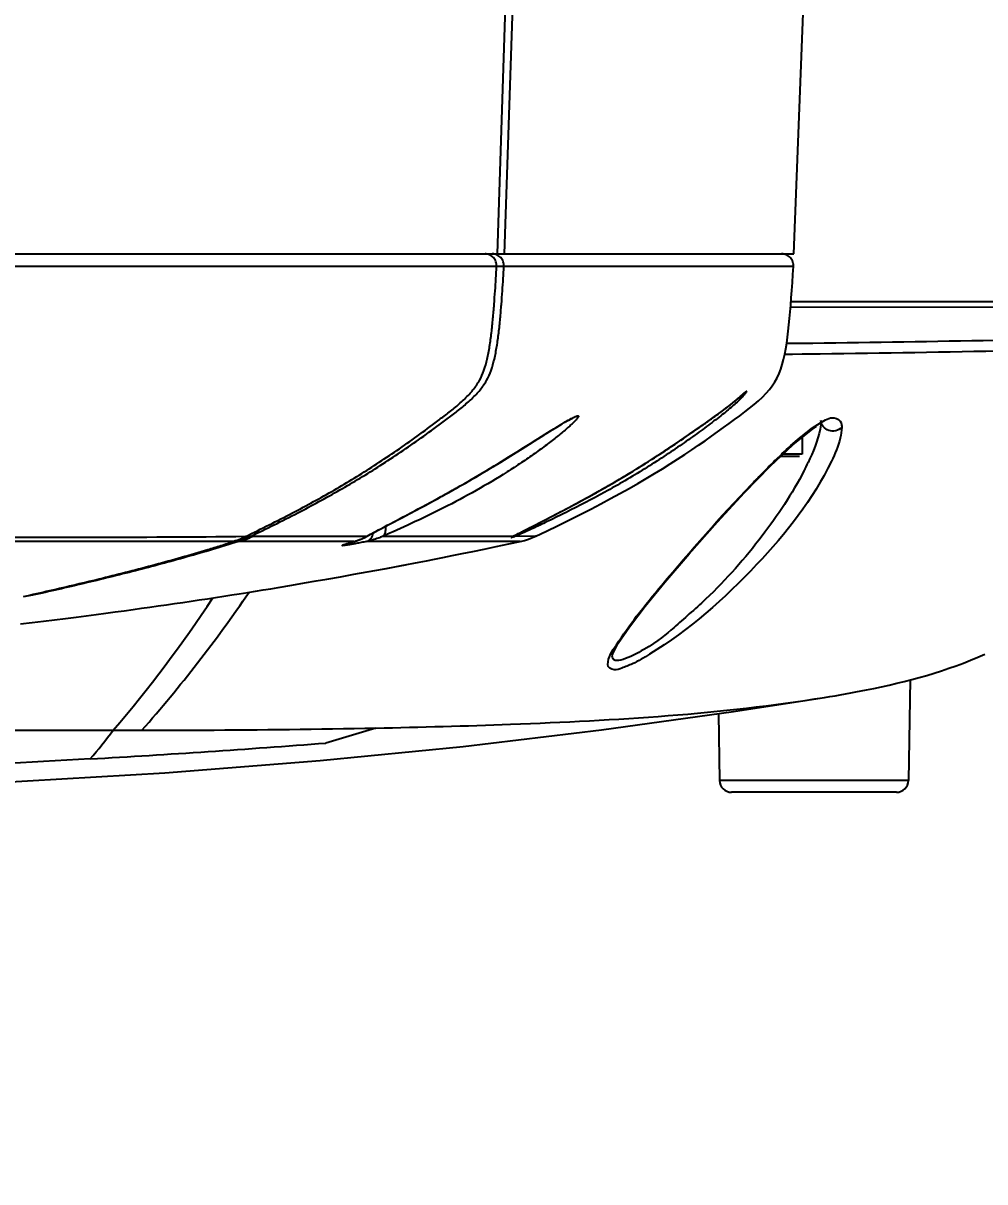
# Model space of a CAD drawing. Header units: millimetres. Extents: x 4086 to 8300, y 123 to 1549.
# Drawn here: x 7025.81 to 7035.91, y 423.26 to 435.42 of the extents above; entities that cross this region are included whole.
import ezdxf

# ---------------------------------------------------------------- set-up
doc = ezdxf.new("R2010")
doc.units = ezdxf.units.MM
doc.layers.add('外形图', color=7, linetype='Continuous')
doc.layers.add('尺寸标注', color=7, linetype='Continuous')
doc.styles.add('思源黑', font='SourceHanSansCN-Normal.ttf')
doc.dimstyles.new('尺寸标注_1_4比例', dxfattribs={"dimtxt": 7, "dimasz": 6, "dimexe": 2, "dimexo": 1.5, "dimgap": 1, "dimtad": 1, "dimdec": 1, "dimlfac": 4, "dimdsep": 46, "dimtxsty": '思源黑', "dimcen": 0.09, "dimadec": 0, "dimazin": 0, "dimtp": 0.01, "dimtm": 0.01, "dimtfac": 1, "dimtdec": 1, "dimtofl": 0, "dimtmove": 0, "dimatfit": 3, "dimfxl": 1, "dimtolj": 1, "dimarcsym": 0})

# ---------------------------------------------------------------- blocks, each defined once
blk = doc.blocks.new('*D761')
at = {"layer": 'Defpoints', "color": 0}
for p in [(7055.112, 469.247), (7016.612, 423.975), (7055.112, 413.097)]:
    blk.add_point(p, dxfattribs=at)
at = {"layer": '尺寸标注', "color": 0, "lineweight": -2}
for p, q in [((7055.112, 467.747), (7055.112, 411.097)), ((7016.612, 422.475), (7016.612, 411.097)), ((7022.612, 413.097), (7049.112, 413.097))]:
    blk.add_line(p, q, dxfattribs=at)
at = {"layer": '尺寸标注', "color": 0}
for points in [[(7022.612, 414.097), (7022.612, 412.097), (7016.612, 413.097)], [(7049.112, 412.097), (7049.112, 414.097), (7055.112, 413.097)]]:
    blk.add_solid(points, dxfattribs=at)
at = {"layer": '尺寸标注', "color": 0, "insert": (7035.862, 417.659), "char_height": 7, "attachment_point": 5, "style": '思源黑'}
blk.add_mtext('\\A1;154', dxfattribs=at)

msp = doc.modelspace()

# ---------------------------------------------------------------- linework, layer by layer
at = {"layer": '外形图'}
for p, q in [((7033.9006, 432.9968), (7034.3951, 445.8543)), ((7030.9468, 437.9957), (7030.7878, 432.9968)), ((7031.0261, 437.9968), (7030.862, 432.9968)), ((7001.9871, 432.9968), (7033.9005, 432.9968)), ((7033.8966, 432.8653), (7001.9923, 432.8653)), ((7033.8717, 432.4968), (7042.4586, 432.4968)), ((7033.8685, 432.4423), (7041.3816, 432.432)), ((7033.8265, 432.0586), (7033.9881, 432.0604)), ((7033.9881, 432.0604), (7034.1023, 432.0617)), ((7033.8064, 431.9449), (7033.8878, 431.9458)), ((7033.8878, 431.9458), (7033.9876, 431.9469)), ((7033.9876, 431.9469), (7034.102, 431.9483)), ((7034.102, 431.9483), (7034.1761, 431.9492)), ((7033.3139, 431.4771), (7033.3264, 431.4878)), ((7033.3264, 431.4878), (7033.3375, 431.4976)), ((7033.3375, 431.4976), (7033.3474, 431.5064)), ((7033.3474, 431.5064), (7033.3723, 431.5288)), ((7033.3804, 431.5369), (7033.3813, 431.5377)), ((7033.1401, 431.3407), (7033.1653, 431.3592)), ((7033.1653, 431.3592), (7033.1889, 431.3769)), ((7033.1889, 431.3769), (7033.2111, 431.3938)), ((7032.9726, 431.221), (7033.0703, 431.2904)), ((7033.0703, 431.2904), (7033.1134, 431.3213)), ((7033.1134, 431.3213), (7033.1401, 431.3407)), ((7031.2916, 431.1036), (7031.3489, 431.1395)), ((7031.3489, 431.1395), (7031.3833, 431.1609)), ((7031.3833, 431.1609), (7031.4148, 431.1802)), ((7031.4148, 431.1802), (7031.4434, 431.1977)), ((7032.7504, 431.0659), (7032.8167, 431.1116)), ((7032.8167, 431.1116), (7032.8787, 431.1549)), ((7032.8787, 431.1549), (7032.9726, 431.221)), ((7033.8941, 430.9971), (7034.0966, 431.1579)), ((7034.0966, 431.1579), (7034.1376, 431.1842)), ((7031.0487, 430.9508), (7031.2916, 431.1036)), ((7032.6039, 430.967), (7032.6549, 431.0011)), ((7032.6549, 431.0011), (7032.7037, 431.0341)), ((7032.7037, 431.0341), (7032.7504, 431.0659)), ((7033.6522, 430.7693), (7033.8941, 430.9971)), ((7033.9871, 431.0709), (7033.9871, 430.8968)), ((7030.8939, 430.8546), (7030.9588, 430.8947)), ((7030.9588, 430.8947), (7031.0487, 430.9508)), ((7032.4952, 430.8955), (7032.5507, 430.9318)), ((7032.5507, 430.9318), (7032.6039, 430.967)), ((7033.9621, 430.8718), (7033.761, 430.8718)), ((7033.9871, 430.8968), (7033.7875, 430.8968)), ((7030.8247, 430.8122), (7030.8939, 430.8546)), ((7033.3849, 430.4944), (7033.6522, 430.7693)), ((7031.693, 430.4176), (7031.6939, 430.4181)), ((7029.7866, 430.2278), (7029.9101, 430.2931)), ((7031.3645, 430.2439), (7031.4522, 430.2894)), ((7031.1487, 430.133), (7031.2766, 430.1986)), ((7031.2766, 430.1986), (7031.3645, 430.2439)), ((7029.3974, 430.0215), (7029.4219, 430.0342)), ((7029.4157, 430.0312), (7029.4216, 430.0344)), ((7029.4157, 430.0312), (7029.4219, 430.0342)), ((7030.956, 430.0326), (7029.5839, 430.0317)), ((7030.9555, 430.0318), (7030.957, 430.0326)), ((7030.9558, 430.0315), (7030.9603, 430.0341)), ((7030.957, 430.0326), (7030.956, 430.0326)), ((7030.957, 430.0326), (7030.9654, 430.037)), ((7030.9603, 430.0341), (7030.9654, 430.037)), ((7031.1902, 430.0345), (7030.9742, 430.0327)), ((7031.024, 430.0686), (7031.078, 430.0967)), ((7031.078, 430.0967), (7031.1487, 430.133)), ((7031.1664, 430.0224), (7031.1932, 430.0345)), ((7031.1932, 430.0345), (7031.1902, 430.0345)), ((7029.2836, 429.9781), (7028.0714, 429.9783)), ((7029.1921, 429.9503), (7029.193, 429.9506)), ((7029.2184, 429.9584), (7029.229, 429.9617)), ((7029.229, 429.9617), (7029.2415, 429.9655)), ((7029.2415, 429.9655), (7029.2561, 429.9699)), ((7029.2561, 429.9699), (7029.2729, 429.9748)), ((7029.2729, 429.9748), (7029.2894, 429.9796)), ((7029.2836, 429.9781), (7029.2894, 429.9796)), ((7031.0215, 429.9781), (7029.4168, 429.9785)), ((7030.9114, 429.9532), (7031.0278, 429.9781)), ((7031.026, 429.9781), (7031.0215, 429.9781)), ((7031.0278, 429.9781), (7031.026, 429.9781)), ((7029.9685, 429.7616), (7030.046, 429.7767)), ((7029.2841, 429.6339), (7029.5839, 429.6888)), ((7029.5839, 429.6888), (7029.8255, 429.7342)), ((7029.6085, 429.6933), (7029.7837, 429.7263)), ((7029.7837, 429.7263), (7029.9685, 429.7616)), ((7028.6335, 429.5202), (7028.7676, 429.543)), ((7028.7676, 429.543), (7028.8901, 429.5641)), ((7028.8901, 429.5641), (7029.0006, 429.5834)), ((7029.0006, 429.5834), (7029.1421, 429.6084)), ((7029.1421, 429.6084), (7029.2841, 429.6339)), ((7025.9107, 429.4142), (7025.8138, 429.398)), ((7028.0786, 429.4295), (7028.1714, 429.4443)), ((7035.1214, 428.5297), (7035.1029, 427.4696)), ((7033.109, 428.1711), (7033.1213, 427.4696)), ((7021.0978, 427.9968), (7026.7578, 427.9968)), ((7029.5129, 428.0206), (7028.9895, 427.863)), ((7035.1029, 427.4696), (7033.1213, 427.4696)), ((7034.9779, 427.3468), (7033.2463, 427.3468))]:
    msp.add_line(p, q, dxfattribs=at)
for points in [[(7033.8966, 432.8653), (7033.8968, 432.8721), (7033.896, 432.8851), (7033.894, 432.898), (7033.8906, 432.9106), (7033.8859, 432.9228), (7033.8799, 432.9345), (7033.8728, 432.9454), (7033.8645, 432.9555), (7033.8553, 432.9648), (7033.8451, 432.973), (7033.8342, 432.9801), (7033.8225, 432.986), (7033.8103, 432.9907), (7033.7977, 432.994), (7033.7848, 432.9961), (7033.7718, 432.9968)], [(7031.1932, 430.0345), (7031.3059, 430.0886), (7031.4283, 430.148), (7031.5463, 430.2061), (7031.6601, 430.2629), (7031.7699, 430.3189), (7031.8757, 430.374), (7031.9778, 430.4283), (7032.0763, 430.4819), (7032.1714, 430.5349), (7032.2632, 430.5874), (7032.352, 430.6394), (7032.4379, 430.6909), (7032.5212, 430.742), (7032.6019, 430.7925), (7032.6802, 430.8426), (7032.7563, 430.8921), (7032.8299, 430.9409), (7032.9012, 430.9891), (7032.9703, 431.0365), (7033.037, 431.0831), (7033.1014, 431.1288), (7033.1633, 431.1733), (7033.2228, 431.2166), (7033.2797, 431.2583), (7033.3342, 431.2987), (7033.3864, 431.3382), (7033.4364, 431.3771), (7033.4839, 431.416), (7033.5289, 431.4551), (7033.5708, 431.4943), (7033.6094, 431.5337), (7033.6442, 431.5734), (7033.6752, 431.6136), (7033.7022, 431.6544), (7033.7255, 431.6964), (7033.7457, 431.7402), (7033.7634, 431.7868), (7033.779, 431.8363), (7033.7928, 431.889), (7033.8052, 431.9444), (7033.8163, 432.0022), (7033.8261, 432.0616), (7033.8348, 432.1228), (7033.8428, 432.1858), (7033.85, 432.251), (7033.8567, 432.3184), (7033.8629, 432.3882), (7033.8689, 432.4607), (7033.8748, 432.5361), (7033.8807, 432.6145), (7033.8864, 432.6959), (7033.8918, 432.781), (7033.8966, 432.8653)], [(7033.2111, 431.3938), (7033.2216, 431.4019), (7033.2317, 431.4098), (7033.2415, 431.4175), (7033.2509, 431.425), (7033.26, 431.4323), (7033.2688, 431.4393), (7033.2772, 431.4462), (7033.2852, 431.4528), (7033.2929, 431.4592), (7033.3002, 431.4654), (7033.3139, 431.4771)], [(7033.3723, 431.5288), (7033.3767, 431.5327), (7033.3784, 431.5342), (7033.3798, 431.5354), (7033.3809, 431.5364), (7033.3816, 431.537), (7033.3817, 431.537)], [(7031.4434, 431.1977), (7031.4693, 431.2132), (7031.4813, 431.2203), (7031.4925, 431.2269), (7031.5032, 431.233), (7031.5132, 431.2387), (7031.5225, 431.244), (7031.5312, 431.2488), (7031.5393, 431.2532), (7031.5467, 431.2572), (7031.5535, 431.2608), (7031.5597, 431.264), (7031.5652, 431.2667), (7031.5701, 431.2691), (7031.5743, 431.2711), (7031.5779, 431.2727), (7031.5807, 431.274), (7031.5829, 431.2749), (7031.5843, 431.2754), (7031.5845, 431.2755)], [(7031.4522, 430.2894), (7031.4961, 430.3124), (7031.5401, 430.3356), (7031.584, 430.3589), (7031.6277, 430.3823), (7031.671, 430.4056), (7031.7139, 430.429), (7031.7563, 430.4522), (7031.798, 430.4753), (7031.8392, 430.4983), (7031.8798, 430.5211), (7031.9197, 430.5438), (7031.9589, 430.5663), (7031.9974, 430.5886), (7032.0353, 430.6107), (7032.0725, 430.6326), (7032.1091, 430.6544), (7032.1449, 430.6759), (7032.1801, 430.6971), (7032.2145, 430.7182), (7032.2483, 430.7389), (7032.2815, 430.7594), (7032.3139, 430.7797), (7032.3457, 430.7997), (7032.3769, 430.8194), (7032.4074, 430.8388), (7032.4373, 430.858), (7032.4952, 430.8955)], [(7029.9101, 430.2931), (7029.971, 430.3255), (7030.0308, 430.3575), (7030.089, 430.389), (7030.1457, 430.4197), (7030.2007, 430.4499), (7030.2543, 430.4795), (7030.3064, 430.5085), (7030.3571, 430.537), (7030.4064, 430.565), (7030.4542, 430.5924), (7030.5006, 430.6192), (7030.5456, 430.6454), (7030.5893, 430.671), (7030.6317, 430.696), (7030.6727, 430.7204), (7030.7125, 430.7442), (7030.7511, 430.7674), (7030.8247, 430.8122)], [(7032.1751, 429.0828), (7032.3407, 429.2991), (7032.5466, 429.5507), (7032.8021, 429.8494), (7033.099, 430.1843), (7033.3849, 430.4944)], [(7029.554, 430.105), (7029.6654, 430.164), (7029.7866, 430.2278)], [(7029.2894, 429.9796), (7029.3129, 429.9868), (7029.3407, 429.9967), (7029.3689, 430.0082), (7029.3974, 430.0215)], [(7029.4219, 430.0342), (7029.4586, 430.0541), (7029.504, 430.0784), (7029.554, 430.105)], [(7030.9654, 430.037), (7030.9736, 430.0416), (7030.9864, 430.0486), (7031.0032, 430.0576), (7031.024, 430.0686)], [(7031.0278, 429.9781), (7031.0475, 429.9826), (7031.0752, 429.9899), (7031.1045, 429.9989), (7031.1349, 430.0097), (7031.1664, 430.0224)], [(7029.1925, 429.9495), (7029.1924, 429.9495), (7029.1927, 429.9496), (7029.1933, 429.9498), (7029.1944, 429.9503), (7029.1959, 429.9508), (7029.1978, 429.9515), (7029.2001, 429.9523), (7029.2029, 429.9533), (7029.2061, 429.9544), (7029.2098, 429.9556), (7029.2139, 429.957), (7029.2184, 429.9584)], [(7030.046, 429.7767), (7030.129, 429.7929), (7030.2191, 429.8107), (7030.3166, 429.8302), (7030.4215, 429.8514), (7030.5337, 429.8742), (7030.6529, 429.8988), (7030.7789, 429.9251), (7030.9114, 429.9532)], [(7025.7846, 429.1141), (7025.9069, 429.1286), (7026.0267, 429.143), (7026.1438, 429.1573), (7026.2579, 429.1715), (7026.3688, 429.1855), (7026.4763, 429.1993), (7026.5806, 429.2129), (7026.6815, 429.2262), (7026.7793, 429.2393), (7026.8741, 429.2522), (7026.9664, 429.2648), (7027.0563, 429.2773), (7027.1445, 429.2897), (7027.2314, 429.3021), (7027.3175, 429.3144), (7027.4032, 429.3269), (7027.4889, 429.3394), (7027.5748, 429.3521), (7027.6607, 429.365), (7027.7468, 429.378), (7027.8328, 429.3912), (7027.9185, 429.4044), (7028.0037, 429.4177), (7028.0786, 429.4295)], [(7028.1714, 429.4443), (7028.2534, 429.4575), (7028.3337, 429.4705), (7028.4122, 429.4834), (7028.4884, 429.496), (7028.6335, 429.5202)], [(7031.9957, 428.7834), (7032.0011, 428.7981), (7032.0584, 428.9101), (7032.1751, 429.0828)], [(7017.7774, 427.4213), (7019.4239, 427.3722), (7021.2995, 427.3479), (7023.423, 427.3707), (7025.4962, 427.445), (7027.3009, 427.5508), (7028.9294, 427.6797), (7030.4323, 427.8285), (7031.8823, 428.0008), (7033.268, 428.1932), (7034.2223, 428.3414)]]:
    msp.add_lwpolyline(points, dxfattribs=at)
for centre, radius, start, end in [((7031.8631, 430.7145), 0.6292, 116.14517, 116.39045), ((7039.1515, 425.2478), 7.7984, 133.84551, 135.09915), ((7038.0892, 426.3486), 6.2686, 133.43761, 133.81234), ((7040.8954, 423.5037), 10.2648, 135.07469, 135.74094), ((7031.3777, 432.0702), 2.9565, 332.82053, 334.7227), ((7042.5316, 421.9088), 12.5497, 135.73897, 136.32185), ((7027.8317, 430.6716), 0.7144, 283.80588, 296.21841), ((7027.8551, 430.6812), 0.7238, 283.62819, 296.03906), ((7027.8774, 430.6877), 0.7303, 283.61802, 295.91497), ((7027.8977, 430.6909), 0.7335, 283.69684, 295.85318), ((7028.1748, 428.3347), 1.6961, 90.06424, 90.92608), ((7028.1784, 422.8929), 7.1379, 89.85369, 90.04432), ((7031.3256, 429.3899), 0.7409, 119.1375, 119.83704), ((7030.763, 430.5335), 0.5435, 291.2233, 292.86373), ((7031.5134, 429.0541), 1.1257, 118.84086, 119.16167), ((7028.0134, 428.5146), 1.4632, 89.51935, 90.43793), ((7028.0039, 434.7825), 4.8048, 270.25986, 270.54282), ((7028.0385, 431.2515), 1.2736, 270.4904, 271.48043), ((7029.1204, 430.5677), 0.6118, 285.47437, 286.01906), ((7018.4181, 565.8496), 138.3909, 273.354955, 274.380959), ((7033.2463, 427.4718), 0.125, 181, 270), ((7034.9779, 427.4718), 0.125, 270, 359)]:
    msp.add_arc(centre, radius, start, end, dxfattribs=at)
for points, knots in [([(7030.7825, 432.8653), (7030.7834, 432.882), (7030.7784, 432.9161), (7030.7519, 432.96), (7030.7107, 432.9897), (7030.6775, 432.9968), (7030.6612, 432.9968)], [0, 0, 0, 0, 0.2532803, 0.5047479, 0.7534046, 1, 1, 1, 1]), ([(7030.8591, 432.8653), (7030.86, 432.882), (7030.8549, 432.9162), (7030.8281, 432.9601), (7030.7865, 432.9898), (7030.753, 432.9968), (7030.7365, 432.9968)], [0, 0, 0, 0, 0.2520803, 0.5030081, 0.7521547, 1, 1, 1, 1]), ([(7028.1473, 430.0306), (7028.3125, 430.1118), (7028.6261, 430.2684), (7029.0056, 430.4746), (7029.2895, 430.6431), (7029.4999, 430.7754), (7029.7116, 430.9162), (7029.9251, 431.0658), (7030.1026, 431.1973), (7030.2452, 431.3053), (7030.3505, 431.3882), (7030.4487, 431.4746), (7030.535, 431.5659), (7030.6043, 431.6652), (7030.6523, 431.7755), (7030.6852, 431.8966), (7030.7102, 432.0291), (7030.7293, 432.1712), (7030.7442, 432.3183), (7030.7562, 432.4652), (7030.7697, 432.6475), (7030.7782, 432.7803), (7030.7825, 432.8653)], [0, 0, 0, 0, 0.1317997, 0.2509817, 0.3092161, 0.3682049, 0.4289275, 0.4912757, 0.5548671, 0.587145, 0.619366, 0.6507716, 0.6807737, 0.7091649, 0.7369733, 0.7664627, 0.798865, 0.8334548, 0.8691246, 0.9047094, 0.9390469, 1, 1, 1, 1]), ([(7028.1966, 430.0308), (7028.3635, 430.112), (7028.6802, 430.2686), (7029.0637, 430.4748), (7029.3506, 430.6432), (7029.5632, 430.7755), (7029.7771, 430.9163), (7029.9929, 431.0659), (7030.1722, 431.1975), (7030.3163, 431.3054), (7030.4226, 431.3882), (7030.5219, 431.4746), (7030.609, 431.5659), (7030.6791, 431.6652), (7030.7276, 431.7756), (7030.7608, 431.8967), (7030.786, 432.0292), (7030.8054, 432.1713), (7030.8204, 432.3183), (7030.8325, 432.4653), (7030.8461, 432.6475), (7030.8548, 432.7803), (7030.8591, 432.8653)], [0, 0, 0, 0, 0.1322024, 0.2517212, 0.3101043, 0.3692309, 0.4300809, 0.4925444, 0.5562376, 0.5885625, 0.620822, 0.6522465, 0.6822362, 0.7105733, 0.7382859, 0.7676469, 0.7998946, 0.8343119, 0.8698002, 0.9052021, 0.9393624, 1, 1, 1, 1]), ([(7034.1023, 432.0617), (7035.3713, 432.0769), (7037.2261, 432.111), (7039.643, 432.2139), (7040.7957, 432.2738), (7041.3556, 432.3592)], [0, 0, 0, 0, 0.5243141, 0.7660286, 1, 1, 1, 1]), ([(7034.1761, 431.9492), (7035.5004, 431.9655), (7037.4221, 432.0027), (7039.92, 432.1153), (7041.1036, 432.1976), (7041.6732, 432.3245)], [0, 0, 0, 0, 0.5289463, 0.7669138, 1, 1, 1, 1]), ([(7033.4067, 431.557), (7033.4065, 431.5553), (7033.4038, 431.5508), (7033.3986, 431.5426), (7033.3898, 431.5312), (7033.3783, 431.5171), (7033.364, 431.5007), (7033.3401, 431.475), (7033.3044, 431.4399), (7033.2547, 431.3952), (7033.1971, 431.3473), (7033.1325, 431.2963), (7033.0347, 431.2216), (7032.9002, 431.121), (7032.7251, 430.9964), (7032.5354, 430.8682), (7032.2673, 430.6964), (7031.9269, 430.4973), (7031.5885, 430.3212), (7031.3398, 430.1998), (7031.1875, 430.1279), (7031.0685, 430.0735), (7031.0012, 430.0438), (7030.9742, 430.0327)], [0, 0, 0, 0, 0.0017752, 0.005227, 0.0102256, 0.0166082, 0.024206, 0.0328705, 0.0529603, 0.0762261, 0.1022698, 0.1308348, 0.1617478, 0.2301376, 0.3052745, 0.385098, 0.4679343, 0.6360724, 0.7945841, 0.8641709, 0.9235186, 0.9696858, 1, 1, 1, 1]), ([(7031.6939, 430.4181), (7031.8699, 430.5138), (7032.1312, 430.664), (7032.4683, 430.8766), (7032.7085, 431.0362), (7032.896, 431.1667), (7033.0338, 431.2644), (7033.1503, 431.3474), (7033.2519, 431.4241), (7033.3342, 431.4945), (7033.3666, 431.5242), (7033.3804, 431.5369)], [0, 0, 0, 0, 0.2963741, 0.4458645, 0.5897866, 0.7231573, 0.7839024, 0.8397721, 0.9349023, 0.9721892, 1, 1, 1, 1]), ([(7033.3813, 431.5377), (7033.3849, 431.5411), (7033.3923, 431.5475), (7033.3972, 431.5524), (7033.4069, 431.5592), (7033.4067, 431.557)], [0, 0, 0, 0, 0.4662643, 0.7925029, 1, 1, 1, 1]), ([(7029.4216, 430.0344), (7029.5026, 430.0784), (7029.6823, 430.1732), (7029.9695, 430.3241), (7030.2827, 430.4938), (7030.6, 430.6757), (7030.9032, 430.8596), (7031.1761, 431.0308), (7031.376, 431.1579), (7031.5068, 431.2368), (7031.5602, 431.2666), (7031.5834, 431.2782)], [0, 0, 0, 0, 0.1108126, 0.2442826, 0.3900546, 0.5391888, 0.6839447, 0.8164315, 0.9264961, 0.9687911, 1, 1, 1, 1]), ([(7031.6409, 431.2924), (7031.6409, 431.2887), (7031.6356, 431.2793), (7031.6241, 431.2641), (7031.6051, 431.2435), (7031.5796, 431.2183), (7031.5476, 431.1888), (7031.4939, 431.1417), (7031.414, 431.0758), (7031.3042, 430.991), (7031.1787, 430.8995), (7031.04, 430.8039), (7030.8368, 430.6715), (7030.5656, 430.5098), (7030.2291, 430.331), (7029.9003, 430.1721), (7029.6854, 430.0755), (7029.5839, 430.0317)], [0, 0, 0, 0, 0.0045314, 0.0125195, 0.0240109, 0.0388836, 0.0568918, 0.0777798, 0.1271105, 0.1848267, 0.2492365, 0.3189652, 0.3928409, 0.5488559, 0.7089588, 0.8633743, 1, 1, 1, 1]), ([(7031.5858, 431.2793), (7031.5937, 431.2832), (7031.6047, 431.2884), (7031.6185, 431.2937), (7031.6263, 431.2961), (7031.6325, 431.2972), (7031.637, 431.2973), (7031.6404, 431.2956), (7031.6409, 431.2934), (7031.6409, 431.2924)], [0, 0, 0, 0, 0.4297254, 0.5958032, 0.7289471, 0.8297924, 0.9010601, 0.9509675, 1, 1, 1, 1]), ([(7034.1855, 431.2481), (7034.186, 431.2176), (7034.165, 431.0636), (7034.1039, 430.9196), (7034.0511, 430.8078)], [0, 0, 0, 0, 0.1979521, 1, 1, 1, 1]), ([(7034.1816, 431.2254), (7034.2259, 431.2509), (7034.3017, 431.3056), (7034.3883, 431.2511), (7034.397, 431.2228)], [0, 0, 0, 0, 0.6328389, 1, 1, 1, 1]), ([(7034.4037, 431.1747), (7034.371, 431.1412), (7034.2603, 431.1124), (7034.1862, 431.2039), (7034.1855, 431.2481)], [0, 0, 0, 0, 0.5143348, 1, 1, 1, 1]), ([(7034.397, 431.2228), (7034.3993, 431.2154), (7034.4026, 431.1995), (7034.4036, 431.1832), (7034.4037, 431.1747)], [0, 0, 0, 0, 0.4728527, 1, 1, 1, 1]), ([(7034.2963, 430.8216), (7034.1043, 430.4181), (7033.509, 429.6765), (7032.8039, 429.0497), (7032.3875, 428.7947)], [0, 0, 0, 0, 0.4778601, 1, 1, 1, 1]), ([(7034.0077, 430.7197), (7033.8843, 430.479), (7033.5624, 430.0012), (7033.104, 429.475), (7032.6364, 429.0721), (7032.4225, 428.882), (7031.9936, 428.6666), (7031.9956, 428.779)], [0, 0, 0, 0, 0.2821251, 0.592317, 0.7458392, 0.8828266, 1, 1, 1, 1]), ([(7030.2967, 430.5031), (7030.2497, 430.4756), (7030.069, 430.3725), (7029.8848, 430.2756), (7029.7473, 430.207)], [0, 0, 0, 0, 0.2614664, 1, 1, 1, 1]), ([(7032.2517, 429.194), (7032.3375, 429.3049), (7032.7244, 429.7779), (7033.1302, 430.2353), (7033.4553, 430.5757)], [0, 0, 0, 0, 0.2295816, 1, 1, 1, 1]), ([(7030.9704, 430.0401), (7031.0045, 430.0589), (7031.094, 430.1051), (7031.2544, 430.1871), (7031.4614, 430.2937), (7031.6125, 430.3738), (7031.693, 430.4176)], [0, 0, 0, 0, 0.1432644, 0.3706561, 0.6628731, 1, 1, 1, 1]), ([(7029.5839, 430.0317), (7029.591, 430.0356), (7029.6043, 430.0476), (7029.6161, 430.0733), (7029.6203, 430.1044), (7029.6182, 430.1265), (7029.616, 430.1378)], [0, 0, 0, 0, 0.2076524, 0.4403261, 0.7058034, 1, 1, 1, 1]), ([(7028.1473, 430.0306), (7027.5954, 430.0216), (7026.8444, 430.022), (7025.8728, 430.0204), (7025.2124, 430.021), (7024.4908, 430.022), (7023.4199, 430.0226), (7021.969, 430.0223), (7020.1229, 430.0249), (7018.1764, 430.0256), (7016.8508, 430.0265), (7016.1804, 430.0268)], [0, 0, 0, 0, 0.138379, 0.1882653, 0.2435583, 0.3039477, 0.369154, 0.5120229, 0.6676896, 0.831936, 1, 1, 1, 1]), ([(7028.2176, 430.0309), (7028.2124, 430.0308), (7028.2054, 430.0308), (7028.1984, 430.0308), (7028.1966, 430.0308)], [0, 0, 0, 0, 0.7412096, 1, 1, 1, 1]), ([(7029.4157, 430.0312), (7029.3216, 430.0311), (7029.1326, 430.0315), (7028.8473, 430.0316), (7028.6033, 430.0316), (7028.4248, 430.0316), (7028.3108, 430.0309), (7028.2495, 430.0312), (7028.2176, 430.0309)], [0, 0, 0, 0, 0.2357848, 0.4730995, 0.7144541, 0.8466494, 0.9199645, 1, 1, 1, 1]), ([(7029.2892, 429.9797), (7029.299, 429.9825), (7029.3425, 429.9962), (7029.3845, 430.0146), (7029.4157, 430.0312)], [0, 0, 0, 0, 0.2241144, 1, 1, 1, 1]), ([(7029.4168, 429.9785), (7029.4257, 429.9808), (7029.4433, 429.9889), (7029.4725, 430.0171), (7029.4836, 430.0479), (7029.4864, 430.0689)], [0, 0, 0, 0, 0.2303905, 0.4719436, 1, 1, 1, 1]), ([(7029.5839, 430.0317), (7029.5696, 430.0254), (7029.5153, 430.0035), (7029.4588, 429.9873), (7029.4168, 429.9785)], [0, 0, 0, 0, 0.2670567, 1, 1, 1, 1]), ([(7030.9598, 430.0268), (7030.956, 430.0254), (7030.9499, 430.0229), (7030.9408, 430.0203), (7030.9378, 430.0189), (7030.9342, 430.0188), (7030.9344, 430.0192)], [0, 0, 0, 0, 0.4534618, 0.7704964, 0.9507499, 1, 1, 1, 1]), ([(7030.9344, 430.0192), (7030.9346, 430.0198), (7030.9369, 430.0211), (7030.9407, 430.0236), (7030.9474, 430.0272), (7030.9525, 430.0301), (7030.9555, 430.0318)], [0, 0, 0, 0, 0.0873637, 0.2822941, 0.5864792, 1, 1, 1, 1]), ([(7028.0022, 429.9778), (7027.9064, 429.9771), (7027.688, 429.9769), (7027.3981, 429.9773), (7027.1259, 429.9769), (7026.8014, 429.9775), (7026.3488, 429.9782), (7025.7525, 429.9773), (7025.0891, 429.9779), (7024.3636, 429.9787), (7023.2866, 429.9785), (7021.8286, 429.9768), (7019.9755, 429.9784), (7018.0251, 429.9776), (7016.6981, 429.9779), (7016.0277, 429.9779)], [0, 0, 0, 0, 0.0239933, 0.0547136, 0.0726503, 0.0921823, 0.1360153, 0.1860409, 0.2415592, 0.3022389, 0.3677994, 0.5113652, 0.6675396, 0.8320438, 1, 1, 1, 1]), ([(7028.0257, 429.9778), (7027.9801, 429.9618), (7027.8884, 429.9322), (7027.7044, 429.8763), (7027.4744, 429.8093), (7027.1981, 429.7326), (7026.9214, 429.6601), (7026.6447, 429.5908), (7026.2759, 429.5018), (7025.9987, 429.4386), (7025.8138, 429.398)], [0, 0, 0, 0, 0.0633257, 0.1263843, 0.2521339, 0.3774875, 0.5024774, 0.6271898, 0.7516638, 1, 1, 1, 1]), ([(7028.0714, 429.9783), (7027.9821, 429.949), (7027.8024, 429.8947), (7027.5326, 429.8163), (7027.2626, 429.7419), (7026.9027, 429.6478), (7026.4525, 429.5371), (7026.0913, 429.4542), (7025.9107, 429.4142)], [0, 0, 0, 0, 0.1262894, 0.2520242, 0.3773706, 0.5023669, 0.7515959, 1, 1, 1, 1]), ([(7029.4168, 429.9785), (7029.3975, 429.9746), (7029.3613, 429.9673), (7029.3104, 429.9574), (7029.2667, 429.9493), (7029.2305, 429.9431), (7029.2019, 429.9387), (7029.1817, 429.936), (7029.1693, 429.9355), (7029.164, 429.9356), (7029.1623, 429.9365), (7029.1623, 429.937)], [0, 0, 0, 0, 0.2277705, 0.4285876, 0.6008905, 0.7433657, 0.8549496, 0.9348219, 0.9825609, 0.9946019, 1, 1, 1, 1]), ([(7029.1623, 429.937), (7029.1624, 429.9379), (7029.1655, 429.9398), (7029.1707, 429.9425), (7029.1804, 429.9462), (7029.1878, 429.9488), (7029.1921, 429.9503)], [0, 0, 0, 0, 0.0851879, 0.277403, 0.5823474, 1, 1, 1, 1]), ([(7029.193, 429.9506), (7029.1987, 429.9526), (7029.2287, 429.9623), (7029.259, 429.9711), (7029.2836, 429.9781)], [0, 0, 0, 0, 0.1910423, 1, 1, 1, 1]), ([(7031.9489, 428.6873), (7031.9509, 428.7625), (7032.0675, 428.9397), (7032.1768, 429.097), (7032.2517, 429.194)], [0, 0, 0, 0, 0.3802772, 1, 1, 1, 1]), ([(7032.3875, 428.7947), (7032.3291, 428.759), (7032.2354, 428.7026), (7032.1081, 428.6542), (7032.0178, 428.614), (7031.9482, 428.6586), (7031.9489, 428.6873)], [0, 0, 0, 0, 0.4133412, 0.6556459, 0.8265058, 1, 1, 1, 1]), ([(7034.2234, 428.3418), (7034.3703, 428.3655), (7034.9422, 428.4668), (7035.5109, 428.6185), (7035.9053, 428.7965)], [0, 0, 0, 0, 0.2558673, 1, 1, 1, 1]), ([(7029.5129, 428.0207), (7029.9852, 428.0299), (7031.558, 428.0738), (7033.1354, 428.1664), (7034.2234, 428.3418)], [0, 0, 0, 0, 0.3000061, 1, 1, 1, 1]), ([(7027.0582, 427.997), (7027.2733, 427.9973), (7028.0916, 428.0001), (7028.9099, 428.0089), (7029.5129, 428.0207)], [0, 0, 0, 0, 0.2628982, 1, 1, 1, 1]), ([(7026.5169, 427.6959), (7025.8656, 427.6575), (7023.4086, 427.5295), (7020.9487, 427.4514), (7019.1408, 427.4379)], [0, 0, 0, 0, 0.2651812, 1, 1, 1, 1])]:
    msp.add_open_spline(points, degree=3, knots=knots, dxfattribs=at)
for points in [[(7033.9651, 431.0674), (7034.0335, 431.1249), (7034.1042, 431.1808), (7034.1816, 431.2254)], [(7034.4037, 431.1747), (7034.4041, 431.1367), (7034.3969, 431.0987), (7034.3876, 431.0619)], [(7033.7791, 430.9004), (7033.8396, 430.9577), (7033.9013, 431.0138), (7033.9651, 431.0674)], [(7034.3876, 431.0619), (7034.3665, 430.9788), (7034.3331, 430.899), (7034.2963, 430.8216)], [(7030.9742, 430.0327), (7030.989, 430.0398), (7031.0025, 430.0503), (7031.013, 430.0628)], [(7027.0586, 427.9976), (7027.4639, 428.4555), (7027.839, 428.9414), (7028.1844, 429.446)], [(7026.7578, 427.9968), (7027.1347, 428.4377), (7027.4834, 428.9037), (7027.805, 429.3864)], [(7026.5169, 427.6959), (7026.6001, 427.7938), (7026.6808, 427.894), (7026.7578, 427.9968)], [(7026.7581, 427.997), (7026.8581, 427.997), (7026.9582, 427.997), (7027.0583, 427.9972)]]:
    msp.add_open_spline(points, degree=3, dxfattribs=at)

# ---------------------------------------------------------------- dimensions: what is measured, and where the dimension line sits
at = {"layer": '尺寸标注'}
dim = msp.add_linear_dim(base=(7055.1121, 413.0967), p1=(7016.6121, 423.9748), p2=(7055.1121, 469.2468), dimstyle='尺寸标注_1_4比例', dxfattribs=at)
dim.commit()
dim.dimension.update_dxf_attribs({"geometry": '*D761', "text_midpoint": (7035.8621, 417.6589)})

doc.saveas('drawing.dxf')
